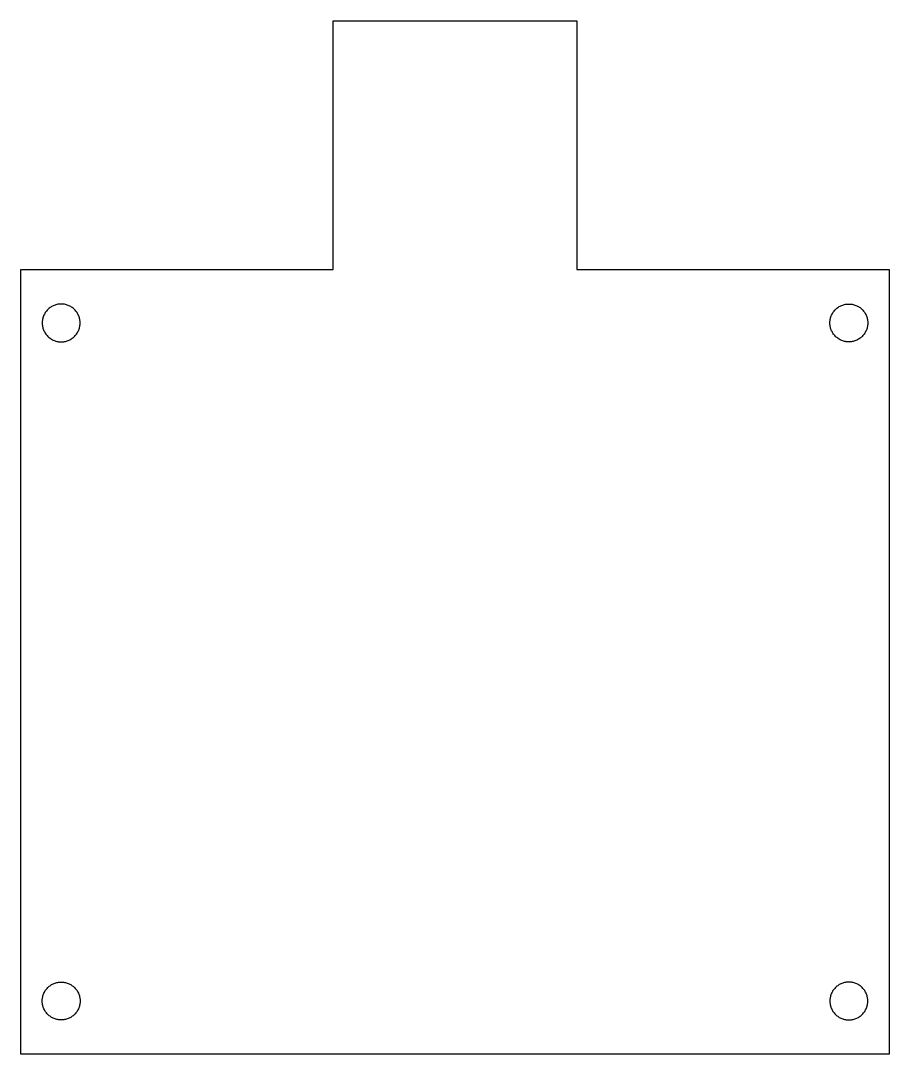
# Model space of a CAD drawing. Header units: millimetres. Extents: x 299.5 to 379.8, y -27.2 to 68.4.
import ezdxf

# ---------------------------------------------------------------- set-up
doc = ezdxf.new("R2010")
doc.units = ezdxf.units.MM
doc.layers.add('Layer 01', color=12, linetype='Continuous', true_color=0xc80000)

msp = doc.modelspace()

# ---------------------------------------------------------------- linework, layer by layer
at = {"layer": 'Layer 01'}
msp.add_lwpolyline([(328.364, 45.344), (328.364, 68.353), (350.879, 68.353), (350.879, 45.344), (379.753, 45.344), (379.753, -27.18), (299.49, -27.18), (299.49, 45.344)], close=True, dxfattribs=at)
for points in [[(303.231, 38.666), (301.481, 38.666), (301.481, 40.416), (301.481, 42.166), (303.231, 42.166), (304.981, 42.166), (304.981, 40.416), (304.981, 38.666), (303.231, 38.666)], [(376.012, 38.666), (377.762, 38.666), (377.762, 40.416), (377.762, 42.166), (376.012, 42.166), (374.262, 42.166), (374.262, 40.416), (374.262, 38.666), (376.012, 38.666)], [(303.231, -20.503), (301.481, -20.503), (301.481, -22.253), (301.481, -24.003), (303.231, -24.003), (304.981, -24.003), (304.981, -22.253), (304.981, -20.503), (303.231, -20.503)], [(376.012, -20.503), (377.762, -20.503), (377.762, -22.253), (377.762, -24.003), (376.012, -24.003), (374.262, -24.003), (374.262, -22.253), (374.262, -20.503), (376.012, -20.503)]]:
    msp.add_rational_spline(points, [1, 0.707106781187, 1, 0.707106781187, 1, 0.707106781187, 1, 0.707106781187, 1], degree=2, knots=[0, 0, 0, 2.748894, 2.748894, 5.497787, 5.497787, 8.246681, 8.246681, 10.995574, 10.995574, 10.995574], dxfattribs=at)

doc.saveas('drawing.dxf')
